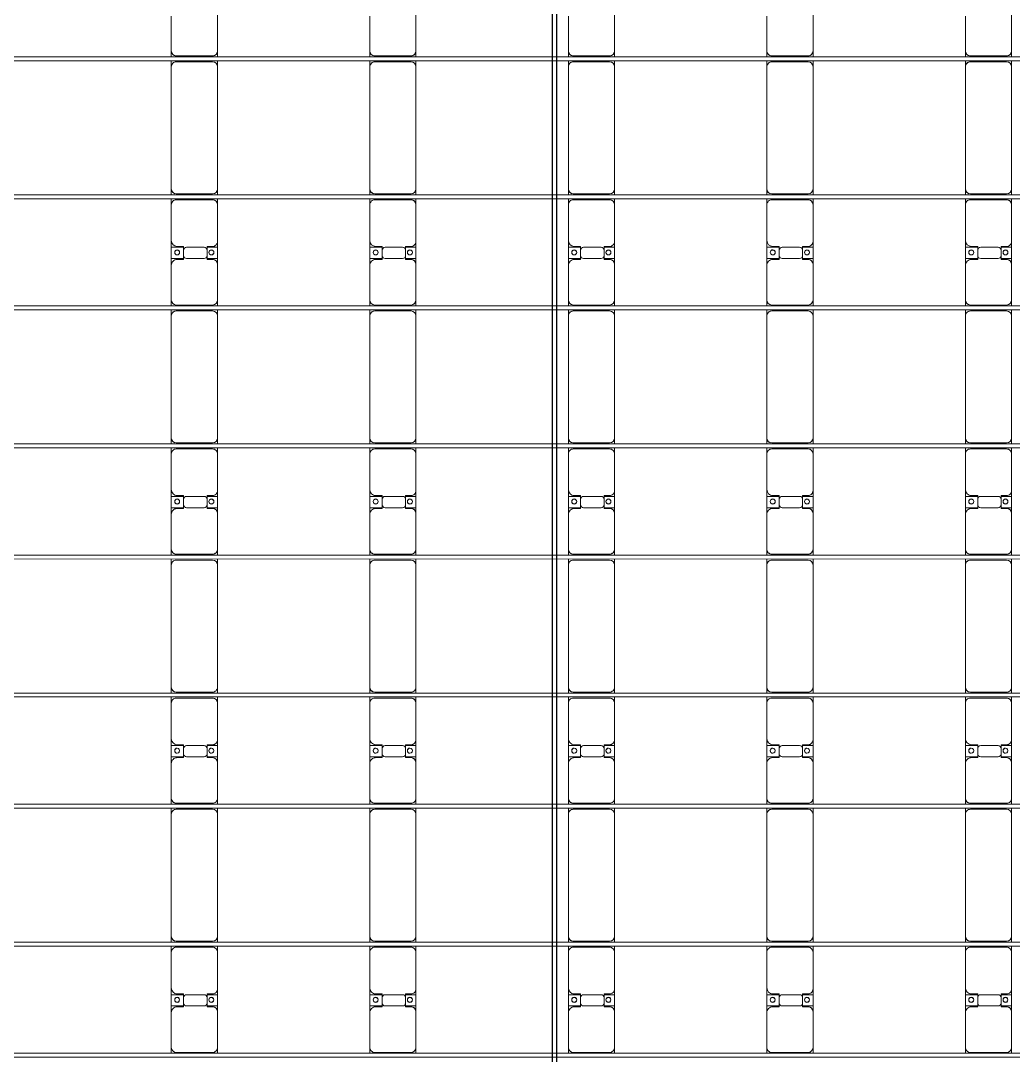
# Model space of a CAD drawing. Header units: millimetres. Extents: x -147246 to 112336, y -213734 to -86506.
# Drawn here: x -115865 to -105864, y -120805 to -110382 of the extents above; entities that cross this region are included whole.
import ezdxf

# ---------------------------------------------------------------- set-up
doc = ezdxf.new("R2010")
doc.units = ezdxf.units.MM
doc.layers.add('A-GENM', color=13, linetype='Continuous', lineweight=9)
doc.layers.add('S-BEAM', color=12, linetype='Continuous', lineweight=9)

# ---------------------------------------------------------------- blocks, each defined once
blk = doc.blocks.new('Dai phao do pin - DẢI PHAO ĐỠ PIN-29827-BỐ TRÍ KHUNG KẾT CẤU BÈ PIN 05')
at = {"layer": 'A-GENM', "color": 7}
for p, q in [((14280, 223), (13920, 223)), ((14280, 223), (14339, 223)), ((14379, 223), (14440, 223)), ((15670, 223), (14440, 223)), ((15670, 223), (15729, 223)), ((15769, 223), (15830, 223)), ((16200, 223), (15830, 223)), ((16200, 223), (16372, 223)), ((16258, 223), (16430, 223)), ((16258, 118), (16258, 223)), ((16372, 223), (16372, 118)), ((16790, 223), (16430, 223)), ((16790, 223), (16849, 223)), ((16889, 223), (16950, 223)), ((18180, 223), (16950, 223)), ((18180, 223), (18239, 223)), ((18279, 223), (18340, 223)), ((18710, 223), (18340, 223)), ((18710, 223), (18882, 223)), ((18768, 223), (18940, 223)), ((18768, 118), (18768, 223)), ((18882, 223), (18882, 118)), ((19300, 223), (18940, 223)), ((19300, 223), (19359, 223)), ((19399, 223), (19460, 223)), ((20690, 223), (19460, 223)), ((20690, 223), (20749, 223)), ((20789, 223), (20850, 223)), ((21220, 223), (20850, 223)), ((21220, 223), (21392, 223)), ((21278, 223), (21450, 223)), ((21278, 118), (21278, 223)), ((21392, 223), (21392, 118)), ((21810, 223), (21450, 223)), ((21810, 223), (21869, 223)), ((21909, 223), (21970, 223)), ((23200, 223), (21970, 223)), ((23200, 223), (23259, 223)), ((23299, 223), (23360, 223)), ((23730, 223), (23360, 223)), ((23730, 223), (23902, 223)), ((23788, 223), (23960, 223)), ((23788, 118), (23788, 223)), ((23902, 223), (23902, 118)), ((24320, 223), (23960, 223)), ((24320, 223), (24379, 223)), ((14330, -192), (14330, 173)), ((14390, 173), (14390, -192)), ((15720, -192), (15720, 173)), ((15780, 173), (15780, -192)), ((16250, 118), (16250, 173)), ((16342, 118), (16250, 118)), ((16380, 118), (16288, 118)), ((16380, 173), (16380, 118)), ((16840, -192), (16840, 173)), ((16900, 173), (16900, -192)), ((18230, -192), (18230, 173)), ((18290, 173), (18290, -192)), ((18760, 118), (18760, 173)), ((18852, 118), (18760, 118)), ((18890, 118), (18798, 118)), ((18890, 173), (18890, 118)), ((19350, -192), (19350, 173)), ((19410, 173), (19410, -192)), ((20740, -192), (20740, 173)), ((20800, 173), (20800, -192)), ((21270, 118), (21270, 173)), ((21362, 118), (21270, 118)), ((21400, 118), (21308, 118)), ((21400, 173), (21400, 118)), ((21860, -192), (21860, 173)), ((21920, 173), (21920, -192)), ((23250, -192), (23250, 173)), ((23310, 173), (23310, -192)), ((23780, 118), (23780, 173)), ((23872, 118), (23780, 118)), ((23910, 118), (23818, 118)), ((23910, 173), (23910, 118)), ((24370, -192), (24370, 173)), ((16258, 88), (16258, -88)), ((16372, -88), (16372, 88)), ((18768, 88), (18768, -88)), ((18882, -88), (18882, 88)), ((21278, 88), (21278, -88)), ((21392, -88), (21392, 88)), ((23788, 88), (23788, -88)), ((23902, -88), (23902, 88)), ((16250, -182), (16250, -118)), ((16250, -118), (16342, -118)), ((16258, -242), (16258, -118)), ((16288, -118), (16380, -118)), ((16372, -118), (16372, -242)), ((16380, -118), (16380, -182)), ((18760, -182), (18760, -118)), ((18760, -118), (18852, -118)), ((18768, -242), (18768, -118)), ((18798, -118), (18890, -118)), ((18882, -118), (18882, -242)), ((18890, -118), (18890, -182)), ((21270, -182), (21270, -118)), ((21270, -118), (21362, -118)), ((21278, -242), (21278, -118)), ((21308, -118), (21400, -118)), ((21392, -118), (21392, -242)), ((21400, -118), (21400, -182)), ((23780, -182), (23780, -118)), ((23780, -118), (23872, -118)), ((23788, -242), (23788, -118)), ((23818, -118), (23910, -118)), ((23902, -118), (23902, -242)), ((23910, -118), (23910, -182)), ((13930, -242), (14280, -242)), ((14339, -242), (14280, -242)), ((14440, -242), (14379, -242)), ((14440, -242), (15670, -242)), ((15729, -242), (15670, -242)), ((15830, -242), (15769, -242)), ((15830, -242), (16190, -242)), ((16372, -242), (16190, -242)), ((16440, -242), (16258, -242)), ((16440, -242), (16790, -242)), ((16849, -242), (16790, -242)), ((16950, -242), (16889, -242)), ((16950, -242), (18180, -242)), ((18239, -242), (18180, -242)), ((18340, -242), (18279, -242)), ((18340, -242), (18700, -242)), ((18882, -242), (18700, -242)), ((18950, -242), (18768, -242)), ((18950, -242), (19300, -242)), ((19359, -242), (19300, -242)), ((19460, -242), (19399, -242)), ((19460, -242), (20690, -242)), ((20749, -242), (20690, -242)), ((20850, -242), (20789, -242)), ((20850, -242), (21210, -242)), ((21392, -242), (21210, -242)), ((21460, -242), (21278, -242)), ((21460, -242), (21810, -242)), ((21869, -242), (21810, -242)), ((21970, -242), (21909, -242)), ((21970, -242), (23200, -242)), ((23259, -242), (23200, -242)), ((23360, -242), (23299, -242)), ((23360, -242), (23720, -242)), ((23902, -242), (23720, -242)), ((23970, -242), (23788, -242)), ((23970, -242), (24320, -242)), ((24379, -242), (24320, -242))]:
    blk.add_line(p, q, dxfattribs=at)
for centre, radius, start, end in [((14280, 173), 50, 0, 90), ((14280, 173), 50, 0, 45), ((14440, 173), 50, 90, 180), ((14440, 173), 50, 90, 180), ((15670, 173), 50, 0, 90), ((15670, 173), 50, 45, 90), ((15830, 173), 50, 90, 180), ((15830, 173), 50, 135, 180), ((16200, 173), 50, 360, 90), ((16200, 173), 50, 360, 45), ((16430, 173), 50, 90, 180), ((16430, 173), 50, 135, 180), ((16790, 173), 50, 0, 90), ((16790, 173), 50, 0, 45), ((16950, 173), 50, 90, 180), ((16950, 173), 50, 90, 180), ((18180, 173), 50, 0, 90), ((18180, 173), 50, 45, 90), ((18340, 173), 50, 90, 180), ((18340, 173), 50, 135, 180), ((18710, 173), 50, 360, 90), ((18710, 173), 50, 360, 45), ((18940, 173), 50, 90, 180), ((18940, 173), 50, 135, 180), ((19300, 173), 50, 0, 90), ((19300, 173), 50, 0, 45), ((19460, 173), 50, 90, 180), ((19460, 173), 50, 90, 180), ((20690, 173), 50, 360, 90), ((20690, 173), 50, 45, 90), ((20850, 173), 50, 90, 180), ((20850, 173), 50, 135, 180), ((21220, 173), 50, 0, 90), ((21220, 173), 50, 0, 45), ((21450, 173), 50, 90, 180), ((21450, 173), 50, 135, 180), ((21810, 173), 50, 360, 90), ((21810, 173), 50, 0, 45), ((21970, 173), 50, 90, 180), ((21970, 173), 50, 90, 180), ((23200, 173), 50, 0, 90), ((23200, 173), 50, 45, 90), ((23360, 173), 50, 90, 180), ((23360, 173), 50, 135, 180), ((23730, 173), 50, 360, 90), ((23730, 173), 50, 360, 45), ((23960, 173), 50, 90, 180), ((23960, 173), 50, 135, 180), ((24320, 173), 50, 0, 90), ((24320, 173), 50, 0, 45), ((16288, 88), 30, 90, 180), ((16309, 162), 25, 360, 180), ((16309, 162), 25, 180, 0), ((16311, 162), 25, 0, 180), ((16311, 162), 25, 180, 0), ((16342, 88), 30, 0, 90), ((18798, 88), 30, 90, 180), ((18819, 162), 25, 0, 180), ((18819, 162), 25, 180, 0), ((18821, 162), 25, 360, 180), ((18821, 162), 25, 180, 0), ((18852, 88), 30, 360, 90), ((21308, 88), 30, 90, 180), ((21329, 162), 25, 360, 180), ((21329, 162), 25, 180, 0), ((21331, 162), 25, 360, 180), ((21331, 162), 25, 180, 360), ((21362, 88), 30, 360, 90), ((23818, 88), 30, 90, 180), ((23839, 162), 25, 360, 180), ((23839, 162), 25, 180, 360), ((23841, 162), 25, 360, 180), ((23841, 162), 25, 180, 0), ((23872, 88), 30, 0, 90), ((16288, -88), 30, 180, 270), ((16342, -88), 30, 270, 360), ((18798, -88), 30, 180, 270), ((18852, -88), 30, 270, 0), ((21308, -88), 30, 180, 270), ((21362, -88), 30, 270, 0), ((23818, -88), 30, 180, 270), ((23872, -88), 30, 270, 0), ((14280, -192), 50, 270, 360), ((14280, -192), 50, 315, 360), ((14440, -192), 50, 180, 270), ((14440, -192), 50, 180, 255), ((15670, -192), 50, 270, 0), ((15670, -192), 50, 270, 345), ((15830, -192), 50, 180, 270), ((15830, -192), 50, 180, 225), ((16190, -182), 60, 270, 0), ((16190, -182), 60, 330, 0), ((16309, -183), 25, 0, 180), ((16309, -183), 25, 180, 0), ((16311, -183), 25, 0, 180), ((16311, -183), 25, 180, 0), ((16440, -182), 60, 180, 270), ((16440, -182), 60, 180, 210), ((16790, -192), 50, 270, 0), ((16790, -192), 50, 315, 0), ((16950, -192), 50, 180, 270), ((16950, -192), 50, 180, 255), ((18180, -192), 50, 270, 0), ((18180, -192), 50, 270, 345), ((18340, -192), 50, 180, 270), ((18340, -192), 50, 180, 225), ((18700, -182), 60, 270, 0), ((18700, -182), 60, 330, 0), ((18819, -183), 25, 0, 180), ((18819, -183), 25, 180, 0), ((18821, -183), 25, 0, 180), ((18821, -183), 25, 180, 360), ((18950, -182), 60, 180, 270), ((18950, -182), 60, 180, 210), ((19300, -192), 50, 270, 0), ((19300, -192), 50, 315, 0), ((19460, -192), 50, 180, 270), ((19460, -192), 50, 180, 255), ((20690, -192), 50, 270, 360), ((20690, -192), 50, 270, 345), ((20850, -192), 50, 180, 270), ((20850, -192), 50, 180, 225), ((21210, -182), 60, 270, 360), ((21210, -182), 60, 330, 360), ((21329, -183), 25, 360, 180), ((21329, -183), 25, 180, 360), ((21331, -183), 25, 360, 180), ((21331, -183), 25, 180, 360), ((21460, -182), 60, 180, 270), ((21460, -182), 60, 180, 210), ((21810, -192), 50, 270, 360), ((21810, -192), 50, 315, 360), ((21970, -192), 50, 180, 270), ((21970, -192), 50, 180, 255), ((23200, -192), 50, 270, 0), ((23200, -192), 50, 270, 345), ((23360, -192), 50, 180, 270), ((23360, -192), 50, 180, 225), ((23720, -182), 60, 270, 0), ((23720, -182), 60, 330, 0), ((23839, -183), 25, 360, 180), ((23839, -183), 25, 180, 360), ((23841, -183), 25, 360, 180), ((23841, -183), 25, 180, 360), ((23970, -182), 60, 180, 270), ((23970, -182), 60, 180, 210), ((24320, -192), 50, 270, 0), ((24320, -192), 50, 315, 0)]:
    blk.add_arc(centre, radius, start, end, dxfattribs=at)
blk = doc.blocks.new('Dai phao do pin - DẢI PHAO ĐỠ PIN-29858-BỐ TRÍ KHUNG KẾT CẤU BÈ PIN 05')
at = {"layer": 'A-GENM', "color": 7}
for p, q in [((14280, 223), (13920, 223)), ((14280, 223), (14339, 223)), ((14379, 223), (14440, 223)), ((15670, 223), (14440, 223)), ((15670, 223), (15729, 223)), ((15769, 223), (15830, 223)), ((16200, 223), (15830, 223)), ((16200, 223), (16372, 223)), ((16258, 223), (16430, 223)), ((16258, 118), (16258, 223)), ((16372, 223), (16372, 118)), ((16790, 223), (16430, 223)), ((16790, 223), (16849, 223)), ((16889, 223), (16950, 223)), ((18180, 223), (16950, 223)), ((18180, 223), (18239, 223)), ((18279, 223), (18340, 223)), ((18710, 223), (18340, 223)), ((18710, 223), (18882, 223)), ((18768, 223), (18940, 223)), ((18768, 118), (18768, 223)), ((18882, 223), (18882, 118)), ((19300, 223), (18940, 223)), ((19300, 223), (19359, 223)), ((19399, 223), (19460, 223)), ((20690, 223), (19460, 223)), ((20690, 223), (20749, 223)), ((20789, 223), (20850, 223)), ((21220, 223), (20850, 223)), ((21220, 223), (21392, 223)), ((21278, 223), (21450, 223)), ((21278, 118), (21278, 223)), ((21392, 223), (21392, 118)), ((21810, 223), (21450, 223)), ((21810, 223), (21869, 223)), ((21909, 223), (21970, 223)), ((23200, 223), (21970, 223)), ((23200, 223), (23259, 223)), ((23299, 223), (23360, 223)), ((23730, 223), (23360, 223)), ((23730, 223), (23902, 223)), ((23788, 223), (23960, 223)), ((23788, 118), (23788, 223)), ((23902, 223), (23902, 118)), ((24320, 223), (23960, 223)), ((24320, 223), (24379, 223)), ((14330, -192), (14330, 173)), ((14390, 173), (14390, -192)), ((15720, -192), (15720, 173)), ((15780, 173), (15780, -192)), ((16250, 118), (16250, 173)), ((16342, 118), (16250, 118)), ((16380, 118), (16288, 118)), ((16380, 173), (16380, 118)), ((16840, -192), (16840, 173)), ((16900, 173), (16900, -192)), ((18230, -192), (18230, 173)), ((18290, 173), (18290, -192)), ((18760, 118), (18760, 173)), ((18852, 118), (18760, 118)), ((18890, 118), (18798, 118)), ((18890, 173), (18890, 118)), ((19350, -192), (19350, 173)), ((19410, 173), (19410, -192)), ((20740, -192), (20740, 173)), ((20800, 173), (20800, -192)), ((21270, 118), (21270, 173)), ((21362, 118), (21270, 118)), ((21400, 118), (21308, 118)), ((21400, 173), (21400, 118)), ((21860, -192), (21860, 173)), ((21920, 173), (21920, -192)), ((23250, -192), (23250, 173)), ((23310, 173), (23310, -192)), ((23780, 118), (23780, 173)), ((23872, 118), (23780, 118)), ((23910, 118), (23818, 118)), ((23910, 173), (23910, 118)), ((24370, -192), (24370, 173)), ((16258, 88), (16258, -88)), ((16372, -88), (16372, 88)), ((18768, 88), (18768, -88)), ((18882, -88), (18882, 88)), ((21278, 88), (21278, -88)), ((21392, -88), (21392, 88)), ((23788, 88), (23788, -88)), ((23902, -88), (23902, 88)), ((16250, -182), (16250, -118)), ((16250, -118), (16342, -118)), ((16258, -242), (16258, -118)), ((16288, -118), (16380, -118)), ((16372, -118), (16372, -242)), ((16380, -118), (16380, -182)), ((18760, -182), (18760, -118)), ((18760, -118), (18852, -118)), ((18768, -242), (18768, -118)), ((18798, -118), (18890, -118)), ((18882, -118), (18882, -242)), ((18890, -118), (18890, -182)), ((21270, -182), (21270, -118)), ((21270, -118), (21362, -118)), ((21278, -242), (21278, -118)), ((21308, -118), (21400, -118)), ((21392, -118), (21392, -242)), ((21400, -118), (21400, -182)), ((23780, -182), (23780, -118)), ((23780, -118), (23872, -118)), ((23788, -242), (23788, -118)), ((23818, -118), (23910, -118)), ((23902, -118), (23902, -242)), ((23910, -118), (23910, -182)), ((13930, -242), (14280, -242)), ((14339, -242), (14280, -242)), ((14440, -242), (14379, -242)), ((14440, -242), (15670, -242)), ((15729, -242), (15670, -242)), ((15830, -242), (15769, -242)), ((15830, -242), (16190, -242)), ((16372, -242), (16190, -242)), ((16440, -242), (16258, -242)), ((16440, -242), (16790, -242)), ((16849, -242), (16790, -242)), ((16950, -242), (16889, -242)), ((16950, -242), (18180, -242)), ((18239, -242), (18180, -242)), ((18340, -242), (18279, -242)), ((18340, -242), (18700, -242)), ((18882, -242), (18700, -242)), ((18950, -242), (18768, -242)), ((18950, -242), (19300, -242)), ((19359, -242), (19300, -242)), ((19460, -242), (19399, -242)), ((19460, -242), (20690, -242)), ((20749, -242), (20690, -242)), ((20850, -242), (20789, -242)), ((20850, -242), (21210, -242)), ((21392, -242), (21210, -242)), ((21460, -242), (21278, -242)), ((21460, -242), (21810, -242)), ((21869, -242), (21810, -242)), ((21970, -242), (21909, -242)), ((21970, -242), (23200, -242)), ((23259, -242), (23200, -242)), ((23360, -242), (23299, -242)), ((23360, -242), (23720, -242)), ((23902, -242), (23720, -242)), ((23970, -242), (23788, -242)), ((23970, -242), (24320, -242)), ((24379, -242), (24320, -242))]:
    blk.add_line(p, q, dxfattribs=at)
for centre, radius, start, end in [((14280, 173), 50, 0, 90), ((14280, 173), 50, 0, 45), ((14440, 173), 50, 90, 180), ((14440, 173), 50, 90, 180), ((15670, 173), 50, 0, 90), ((15670, 173), 50, 45, 90), ((15830, 173), 50, 90, 180), ((15830, 173), 50, 135, 180), ((16200, 173), 50, 360, 90), ((16200, 173), 50, 360, 45), ((16430, 173), 50, 90, 180), ((16430, 173), 50, 135, 180), ((16790, 173), 50, 0, 90), ((16790, 173), 50, 0, 45), ((16950, 173), 50, 90, 180), ((16950, 173), 50, 90, 180), ((18180, 173), 50, 0, 90), ((18180, 173), 50, 45, 90), ((18340, 173), 50, 90, 180), ((18340, 173), 50, 135, 180), ((18710, 173), 50, 360, 90), ((18710, 173), 50, 360, 45), ((18940, 173), 50, 90, 180), ((18940, 173), 50, 135, 180), ((19300, 173), 50, 0, 90), ((19300, 173), 50, 0, 45), ((19460, 173), 50, 90, 180), ((19460, 173), 50, 90, 180), ((20690, 173), 50, 360, 90), ((20690, 173), 50, 45, 90), ((20850, 173), 50, 90, 180), ((20850, 173), 50, 135, 180), ((21220, 173), 50, 0, 90), ((21220, 173), 50, 0, 45), ((21450, 173), 50, 90, 180), ((21450, 173), 50, 135, 180), ((21810, 173), 50, 360, 90), ((21810, 173), 50, 0, 45), ((21970, 173), 50, 90, 180), ((21970, 173), 50, 90, 180), ((23200, 173), 50, 0, 90), ((23200, 173), 50, 45, 90), ((23360, 173), 50, 90, 180), ((23360, 173), 50, 135, 180), ((23730, 173), 50, 360, 90), ((23730, 173), 50, 360, 45), ((23960, 173), 50, 90, 180), ((23960, 173), 50, 135, 180), ((24320, 173), 50, 0, 90), ((24320, 173), 50, 0, 45), ((16288, 88), 30, 90, 180), ((16309, 162), 25, 360, 180), ((16309, 162), 25, 180, 0), ((16311, 162), 25, 0, 180), ((16311, 162), 25, 180, 0), ((16342, 88), 30, 0, 90), ((18798, 88), 30, 90, 180), ((18819, 162), 25, 0, 180), ((18819, 162), 25, 180, 0), ((18821, 162), 25, 360, 180), ((18821, 162), 25, 180, 0), ((18852, 88), 30, 360, 90), ((21308, 88), 30, 90, 180), ((21329, 162), 25, 360, 180), ((21329, 162), 25, 180, 0), ((21331, 162), 25, 360, 180), ((21331, 162), 25, 180, 360), ((21362, 88), 30, 360, 90), ((23818, 88), 30, 90, 180), ((23839, 162), 25, 360, 180), ((23839, 162), 25, 180, 360), ((23841, 162), 25, 360, 180), ((23841, 162), 25, 180, 0), ((23872, 88), 30, 0, 90), ((16288, -88), 30, 180, 270), ((16342, -88), 30, 270, 360), ((18798, -88), 30, 180, 270), ((18852, -88), 30, 270, 0), ((21308, -88), 30, 180, 270), ((21362, -88), 30, 270, 0), ((23818, -88), 30, 180, 270), ((23872, -88), 30, 270, 0), ((14280, -192), 50, 270, 360), ((14280, -192), 50, 315, 360), ((14440, -192), 50, 180, 270), ((14440, -192), 50, 180, 255), ((15670, -192), 50, 270, 0), ((15670, -192), 50, 270, 345), ((15830, -192), 50, 180, 270), ((15830, -192), 50, 180, 225), ((16190, -182), 60, 270, 0), ((16190, -182), 60, 330, 0), ((16309, -183), 25, 0, 180), ((16309, -183), 25, 180, 0), ((16311, -183), 25, 0, 180), ((16311, -183), 25, 180, 0), ((16440, -182), 60, 180, 270), ((16440, -182), 60, 180, 210), ((16790, -192), 50, 270, 0), ((16790, -192), 50, 315, 0), ((16950, -192), 50, 180, 270), ((16950, -192), 50, 180, 255), ((18180, -192), 50, 270, 0), ((18180, -192), 50, 270, 345), ((18340, -192), 50, 180, 270), ((18340, -192), 50, 180, 225), ((18700, -182), 60, 270, 0), ((18700, -182), 60, 330, 0), ((18819, -183), 25, 0, 180), ((18819, -183), 25, 180, 0), ((18821, -183), 25, 0, 180), ((18821, -183), 25, 180, 360), ((18950, -182), 60, 180, 270), ((18950, -182), 60, 180, 210), ((19300, -192), 50, 270, 0), ((19300, -192), 50, 315, 0), ((19460, -192), 50, 180, 270), ((19460, -192), 50, 180, 255), ((20690, -192), 50, 270, 360), ((20690, -192), 50, 270, 345), ((20850, -192), 50, 180, 270), ((20850, -192), 50, 180, 225), ((21210, -182), 60, 270, 360), ((21210, -182), 60, 330, 360), ((21329, -183), 25, 360, 180), ((21329, -183), 25, 180, 360), ((21331, -183), 25, 360, 180), ((21331, -183), 25, 180, 360), ((21460, -182), 60, 180, 270), ((21460, -182), 60, 180, 210), ((21810, -192), 50, 270, 360), ((21810, -192), 50, 315, 360), ((21970, -192), 50, 180, 270), ((21970, -192), 50, 180, 255), ((23200, -192), 50, 270, 0), ((23200, -192), 50, 270, 345), ((23360, -192), 50, 180, 270), ((23360, -192), 50, 180, 225), ((23720, -182), 60, 270, 0), ((23720, -182), 60, 330, 0), ((23839, -183), 25, 360, 180), ((23839, -183), 25, 180, 360), ((23841, -183), 25, 360, 180), ((23841, -183), 25, 180, 360), ((23970, -182), 60, 180, 270), ((23970, -182), 60, 180, 210), ((24320, -192), 50, 270, 0), ((24320, -192), 50, 315, 0)]:
    blk.add_arc(centre, radius, start, end, dxfattribs=at)
blk = doc.blocks.new('Dai phao do pin - DẢI PHAO ĐỠ PIN-29889-BỐ TRÍ KHUNG KẾT CẤU BÈ PIN 05')
at = {"layer": 'A-GENM', "color": 7}
for p, q in [((14280, 223), (13920, 223)), ((14280, 223), (14339, 223)), ((14379, 223), (14440, 223)), ((15670, 223), (14440, 223)), ((15670, 223), (15729, 223)), ((15769, 223), (15830, 223)), ((16200, 223), (15830, 223)), ((16200, 223), (16372, 223)), ((16258, 223), (16430, 223)), ((16258, 118), (16258, 223)), ((16372, 223), (16372, 118)), ((16790, 223), (16430, 223)), ((16790, 223), (16849, 223)), ((16889, 223), (16950, 223)), ((18180, 223), (16950, 223)), ((18180, 223), (18239, 223)), ((18279, 223), (18340, 223)), ((18710, 223), (18340, 223)), ((18710, 223), (18882, 223)), ((18768, 223), (18940, 223)), ((18768, 118), (18768, 223)), ((18882, 223), (18882, 118)), ((19300, 223), (18940, 223)), ((19300, 223), (19359, 223)), ((19399, 223), (19460, 223)), ((20690, 223), (19460, 223)), ((20690, 223), (20749, 223)), ((20789, 223), (20850, 223)), ((21220, 223), (20850, 223)), ((21220, 223), (21392, 223)), ((21278, 223), (21450, 223)), ((21278, 118), (21278, 223)), ((21392, 223), (21392, 118)), ((21810, 223), (21450, 223)), ((21810, 223), (21869, 223)), ((21909, 223), (21970, 223)), ((23200, 223), (21970, 223)), ((23200, 223), (23259, 223)), ((23299, 223), (23360, 223)), ((23730, 223), (23360, 223)), ((23730, 223), (23902, 223)), ((23788, 223), (23960, 223)), ((23788, 118), (23788, 223)), ((23902, 223), (23902, 118)), ((24320, 223), (23960, 223)), ((24320, 223), (24379, 223)), ((14330, -192), (14330, 173)), ((14390, 173), (14390, -192)), ((15720, -192), (15720, 173)), ((15780, 173), (15780, -192)), ((16250, 118), (16250, 173)), ((16342, 118), (16250, 118)), ((16380, 118), (16288, 118)), ((16380, 173), (16380, 118)), ((16840, -192), (16840, 173)), ((16900, 173), (16900, -192)), ((18230, -192), (18230, 173)), ((18290, 173), (18290, -192)), ((18760, 118), (18760, 173)), ((18852, 118), (18760, 118)), ((18890, 118), (18798, 118)), ((18890, 173), (18890, 118)), ((19350, -192), (19350, 173)), ((19410, 173), (19410, -192)), ((20740, -192), (20740, 173)), ((20800, 173), (20800, -192)), ((21270, 118), (21270, 173)), ((21362, 118), (21270, 118)), ((21400, 118), (21308, 118)), ((21400, 173), (21400, 118)), ((21860, -192), (21860, 173)), ((21920, 173), (21920, -192)), ((23250, -192), (23250, 173)), ((23310, 173), (23310, -192)), ((23780, 118), (23780, 173)), ((23872, 118), (23780, 118)), ((23910, 118), (23818, 118)), ((23910, 173), (23910, 118)), ((24370, -192), (24370, 173)), ((16258, 88), (16258, -88)), ((16372, -88), (16372, 88)), ((18768, 88), (18768, -88)), ((18882, -88), (18882, 88)), ((21278, 88), (21278, -88)), ((21392, -88), (21392, 88)), ((23788, 88), (23788, -88)), ((23902, -88), (23902, 88)), ((16250, -182), (16250, -118)), ((16250, -118), (16342, -118)), ((16258, -242), (16258, -118)), ((16288, -118), (16380, -118)), ((16372, -118), (16372, -242)), ((16380, -118), (16380, -182)), ((18760, -182), (18760, -118)), ((18760, -118), (18852, -118)), ((18768, -242), (18768, -118)), ((18798, -118), (18890, -118)), ((18882, -118), (18882, -242)), ((18890, -118), (18890, -182)), ((21270, -182), (21270, -118)), ((21270, -118), (21362, -118)), ((21278, -242), (21278, -118)), ((21308, -118), (21400, -118)), ((21392, -118), (21392, -242)), ((21400, -118), (21400, -182)), ((23780, -182), (23780, -118)), ((23780, -118), (23872, -118)), ((23788, -242), (23788, -118)), ((23818, -118), (23910, -118)), ((23902, -118), (23902, -242)), ((23910, -118), (23910, -182)), ((13930, -242), (14280, -242)), ((14339, -242), (14280, -242)), ((14440, -242), (14379, -242)), ((14440, -242), (15670, -242)), ((15729, -242), (15670, -242)), ((15830, -242), (15769, -242)), ((15830, -242), (16190, -242)), ((16372, -242), (16190, -242)), ((16440, -242), (16258, -242)), ((16440, -242), (16790, -242)), ((16849, -242), (16790, -242)), ((16950, -242), (16889, -242)), ((16950, -242), (18180, -242)), ((18239, -242), (18180, -242)), ((18340, -242), (18279, -242)), ((18340, -242), (18700, -242)), ((18882, -242), (18700, -242)), ((18950, -242), (18768, -242)), ((18950, -242), (19300, -242)), ((19359, -242), (19300, -242)), ((19460, -242), (19399, -242)), ((19460, -242), (20690, -242)), ((20749, -242), (20690, -242)), ((20850, -242), (20789, -242)), ((20850, -242), (21210, -242)), ((21392, -242), (21210, -242)), ((21460, -242), (21278, -242)), ((21460, -242), (21810, -242)), ((21869, -242), (21810, -242)), ((21970, -242), (21909, -242)), ((21970, -242), (23200, -242)), ((23259, -242), (23200, -242)), ((23360, -242), (23299, -242)), ((23360, -242), (23720, -242)), ((23902, -242), (23720, -242)), ((23970, -242), (23788, -242)), ((23970, -242), (24320, -242)), ((24379, -242), (24320, -242))]:
    blk.add_line(p, q, dxfattribs=at)
for centre, radius, start, end in [((14280, 173), 50, 0, 90), ((14280, 173), 50, 0, 45), ((14440, 173), 50, 90, 180), ((14440, 173), 50, 90, 180), ((15670, 173), 50, 0, 90), ((15670, 173), 50, 45, 90), ((15830, 173), 50, 90, 180), ((15830, 173), 50, 135, 180), ((16200, 173), 50, 360, 90), ((16200, 173), 50, 360, 45), ((16430, 173), 50, 90, 180), ((16430, 173), 50, 135, 180), ((16790, 173), 50, 0, 90), ((16790, 173), 50, 0, 45), ((16950, 173), 50, 90, 180), ((16950, 173), 50, 90, 180), ((18180, 173), 50, 0, 90), ((18180, 173), 50, 45, 90), ((18340, 173), 50, 90, 180), ((18340, 173), 50, 135, 180), ((18710, 173), 50, 360, 90), ((18710, 173), 50, 360, 45), ((18940, 173), 50, 90, 180), ((18940, 173), 50, 135, 180), ((19300, 173), 50, 0, 90), ((19300, 173), 50, 0, 45), ((19460, 173), 50, 90, 180), ((19460, 173), 50, 90, 180), ((20690, 173), 50, 360, 90), ((20690, 173), 50, 45, 90), ((20850, 173), 50, 90, 180), ((20850, 173), 50, 135, 180), ((21220, 173), 50, 0, 90), ((21220, 173), 50, 0, 45), ((21450, 173), 50, 90, 180), ((21450, 173), 50, 135, 180), ((21810, 173), 50, 360, 90), ((21810, 173), 50, 0, 45), ((21970, 173), 50, 90, 180), ((21970, 173), 50, 90, 180), ((23200, 173), 50, 0, 90), ((23200, 173), 50, 45, 90), ((23360, 173), 50, 90, 180), ((23360, 173), 50, 135, 180), ((23730, 173), 50, 360, 90), ((23730, 173), 50, 360, 45), ((23960, 173), 50, 90, 180), ((23960, 173), 50, 135, 180), ((24320, 173), 50, 0, 90), ((24320, 173), 50, 0, 45), ((16288, 88), 30, 90, 180), ((16309, 162), 25, 360, 180), ((16309, 162), 25, 180, 0), ((16311, 162), 25, 0, 180), ((16311, 162), 25, 180, 0), ((16342, 88), 30, 0, 90), ((18798, 88), 30, 90, 180), ((18819, 162), 25, 0, 180), ((18819, 162), 25, 180, 0), ((18821, 162), 25, 360, 180), ((18821, 162), 25, 180, 0), ((18852, 88), 30, 360, 90), ((21308, 88), 30, 90, 180), ((21329, 162), 25, 360, 180), ((21329, 162), 25, 180, 0), ((21331, 162), 25, 360, 180), ((21331, 162), 25, 180, 360), ((21362, 88), 30, 360, 90), ((23818, 88), 30, 90, 180), ((23839, 162), 25, 360, 180), ((23839, 162), 25, 180, 360), ((23841, 162), 25, 360, 180), ((23841, 162), 25, 180, 0), ((23872, 88), 30, 0, 90), ((16288, -88), 30, 180, 270), ((16342, -88), 30, 270, 360), ((18798, -88), 30, 180, 270), ((18852, -88), 30, 270, 0), ((21308, -88), 30, 180, 270), ((21362, -88), 30, 270, 0), ((23818, -88), 30, 180, 270), ((23872, -88), 30, 270, 0), ((14280, -192), 50, 270, 360), ((14280, -192), 50, 315, 360), ((14440, -192), 50, 180, 270), ((14440, -192), 50, 180, 255), ((15670, -192), 50, 270, 0), ((15670, -192), 50, 270, 345), ((15830, -192), 50, 180, 270), ((15830, -192), 50, 180, 225), ((16190, -182), 60, 270, 0), ((16190, -182), 60, 330, 0), ((16309, -183), 25, 0, 180), ((16309, -183), 25, 180, 0), ((16311, -183), 25, 0, 180), ((16311, -183), 25, 180, 0), ((16440, -182), 60, 180, 270), ((16440, -182), 60, 180, 210), ((16790, -192), 50, 270, 0), ((16790, -192), 50, 315, 0), ((16950, -192), 50, 180, 270), ((16950, -192), 50, 180, 255), ((18180, -192), 50, 270, 0), ((18180, -192), 50, 270, 345), ((18340, -192), 50, 180, 270), ((18340, -192), 50, 180, 225), ((18700, -182), 60, 270, 0), ((18700, -182), 60, 330, 0), ((18819, -183), 25, 0, 180), ((18819, -183), 25, 180, 0), ((18821, -183), 25, 0, 180), ((18821, -183), 25, 180, 360), ((18950, -182), 60, 180, 270), ((18950, -182), 60, 180, 210), ((19300, -192), 50, 270, 0), ((19300, -192), 50, 315, 0), ((19460, -192), 50, 180, 270), ((19460, -192), 50, 180, 255), ((20690, -192), 50, 270, 360), ((20690, -192), 50, 270, 345), ((20850, -192), 50, 180, 270), ((20850, -192), 50, 180, 225), ((21210, -182), 60, 270, 360), ((21210, -182), 60, 330, 360), ((21329, -183), 25, 360, 180), ((21329, -183), 25, 180, 360), ((21331, -183), 25, 360, 180), ((21331, -183), 25, 180, 360), ((21460, -182), 60, 180, 270), ((21460, -182), 60, 180, 210), ((21810, -192), 50, 270, 360), ((21810, -192), 50, 315, 360), ((21970, -192), 50, 180, 270), ((21970, -192), 50, 180, 255), ((23200, -192), 50, 270, 0), ((23200, -192), 50, 270, 345), ((23360, -192), 50, 180, 270), ((23360, -192), 50, 180, 225), ((23720, -182), 60, 270, 0), ((23720, -182), 60, 330, 0), ((23839, -183), 25, 360, 180), ((23839, -183), 25, 180, 360), ((23841, -183), 25, 360, 180), ((23841, -183), 25, 180, 360), ((23970, -182), 60, 180, 270), ((23970, -182), 60, 180, 210), ((24320, -192), 50, 270, 0), ((24320, -192), 50, 315, 0)]:
    blk.add_arc(centre, radius, start, end, dxfattribs=at)
blk = doc.blocks.new('Dai phao do pin - DẢI PHAO ĐỠ PIN-29920-BỐ TRÍ KHUNG KẾT CẤU BÈ PIN 05')
at = {"layer": 'A-GENM', "color": 7}
for p, q in [((14280, 223), (13920, 223)), ((14280, 223), (14339, 223)), ((14379, 223), (14440, 223)), ((15670, 223), (14440, 223)), ((15670, 223), (15729, 223)), ((15769, 223), (15830, 223)), ((16200, 223), (15830, 223)), ((16200, 223), (16372, 223)), ((16258, 223), (16430, 223)), ((16258, 118), (16258, 223)), ((16372, 223), (16372, 118)), ((16790, 223), (16430, 223)), ((16790, 223), (16849, 223)), ((16889, 223), (16950, 223)), ((18180, 223), (16950, 223)), ((18180, 223), (18239, 223)), ((18279, 223), (18340, 223)), ((18710, 223), (18340, 223)), ((18710, 223), (18882, 223)), ((18768, 223), (18940, 223)), ((18768, 118), (18768, 223)), ((18882, 223), (18882, 118)), ((19300, 223), (18940, 223)), ((19300, 223), (19359, 223)), ((19399, 223), (19460, 223)), ((20690, 223), (19460, 223)), ((20690, 223), (20749, 223)), ((20789, 223), (20850, 223)), ((21220, 223), (20850, 223)), ((21220, 223), (21392, 223)), ((21278, 223), (21450, 223)), ((21278, 118), (21278, 223)), ((21392, 223), (21392, 118)), ((21810, 223), (21450, 223)), ((21810, 223), (21869, 223)), ((21909, 223), (21970, 223)), ((23200, 223), (21970, 223)), ((23200, 223), (23259, 223)), ((23299, 223), (23360, 223)), ((23730, 223), (23360, 223)), ((23730, 223), (23902, 223)), ((23788, 223), (23960, 223)), ((23788, 118), (23788, 223)), ((23902, 223), (23902, 118)), ((24320, 223), (23960, 223)), ((24320, 223), (24379, 223)), ((14330, -192), (14330, 173)), ((14390, 173), (14390, -192)), ((15720, -192), (15720, 173)), ((15780, 173), (15780, -192)), ((16250, 118), (16250, 173)), ((16342, 118), (16250, 118)), ((16380, 118), (16288, 118)), ((16380, 173), (16380, 118)), ((16840, -192), (16840, 173)), ((16900, 173), (16900, -192)), ((18230, -192), (18230, 173)), ((18290, 173), (18290, -192)), ((18760, 118), (18760, 173)), ((18852, 118), (18760, 118)), ((18890, 118), (18798, 118)), ((18890, 173), (18890, 118)), ((19350, -192), (19350, 173)), ((19410, 173), (19410, -192)), ((20740, -192), (20740, 173)), ((20800, 173), (20800, -192)), ((21270, 118), (21270, 173)), ((21362, 118), (21270, 118)), ((21400, 118), (21308, 118)), ((21400, 173), (21400, 118)), ((21860, -192), (21860, 173)), ((21920, 173), (21920, -192)), ((23250, -192), (23250, 173)), ((23310, 173), (23310, -192)), ((23780, 118), (23780, 173)), ((23872, 118), (23780, 118)), ((23910, 118), (23818, 118)), ((23910, 173), (23910, 118)), ((24370, -192), (24370, 173)), ((16258, 88), (16258, -88)), ((16372, -88), (16372, 88)), ((18768, 88), (18768, -88)), ((18882, -88), (18882, 88)), ((21278, 88), (21278, -88)), ((21392, -88), (21392, 88)), ((23788, 88), (23788, -88)), ((23902, -88), (23902, 88)), ((16250, -182), (16250, -118)), ((16250, -118), (16342, -118)), ((16258, -242), (16258, -118)), ((16288, -118), (16380, -118)), ((16372, -118), (16372, -242)), ((16380, -118), (16380, -182)), ((18760, -182), (18760, -118)), ((18760, -118), (18852, -118)), ((18768, -242), (18768, -118)), ((18798, -118), (18890, -118)), ((18882, -118), (18882, -242)), ((18890, -118), (18890, -182)), ((21270, -182), (21270, -118)), ((21270, -118), (21362, -118)), ((21278, -242), (21278, -118)), ((21308, -118), (21400, -118)), ((21392, -118), (21392, -242)), ((21400, -118), (21400, -182)), ((23780, -182), (23780, -118)), ((23780, -118), (23872, -118)), ((23788, -242), (23788, -118)), ((23818, -118), (23910, -118)), ((23902, -118), (23902, -242)), ((23910, -118), (23910, -182)), ((13930, -242), (14280, -242)), ((14339, -242), (14280, -242)), ((14440, -242), (14379, -242)), ((14440, -242), (15670, -242)), ((15729, -242), (15670, -242)), ((15830, -242), (15769, -242)), ((15830, -242), (16190, -242)), ((16372, -242), (16190, -242)), ((16440, -242), (16258, -242)), ((16440, -242), (16790, -242)), ((16849, -242), (16790, -242)), ((16950, -242), (16889, -242)), ((16950, -242), (18180, -242)), ((18239, -242), (18180, -242)), ((18340, -242), (18279, -242)), ((18340, -242), (18700, -242)), ((18882, -242), (18700, -242)), ((18950, -242), (18768, -242)), ((18950, -242), (19300, -242)), ((19359, -242), (19300, -242)), ((19460, -242), (19399, -242)), ((19460, -242), (20690, -242)), ((20749, -242), (20690, -242)), ((20850, -242), (20789, -242)), ((20850, -242), (21210, -242)), ((21392, -242), (21210, -242)), ((21460, -242), (21278, -242)), ((21460, -242), (21810, -242)), ((21869, -242), (21810, -242)), ((21970, -242), (21909, -242)), ((21970, -242), (23200, -242)), ((23259, -242), (23200, -242)), ((23360, -242), (23299, -242)), ((23360, -242), (23720, -242)), ((23902, -242), (23720, -242)), ((23970, -242), (23788, -242)), ((23970, -242), (24320, -242)), ((24379, -242), (24320, -242))]:
    blk.add_line(p, q, dxfattribs=at)
for centre, radius, start, end in [((14280, 173), 50, 0, 90), ((14280, 173), 50, 0, 45), ((14440, 173), 50, 90, 180), ((14440, 173), 50, 90, 180), ((15670, 173), 50, 0, 90), ((15670, 173), 50, 45, 90), ((15830, 173), 50, 90, 180), ((15830, 173), 50, 135, 180), ((16200, 173), 50, 360, 90), ((16200, 173), 50, 360, 45), ((16430, 173), 50, 90, 180), ((16430, 173), 50, 135, 180), ((16790, 173), 50, 0, 90), ((16790, 173), 50, 0, 45), ((16950, 173), 50, 90, 180), ((16950, 173), 50, 90, 180), ((18180, 173), 50, 0, 90), ((18180, 173), 50, 45, 90), ((18340, 173), 50, 90, 180), ((18340, 173), 50, 135, 180), ((18710, 173), 50, 360, 90), ((18710, 173), 50, 360, 45), ((18940, 173), 50, 90, 180), ((18940, 173), 50, 135, 180), ((19300, 173), 50, 0, 90), ((19300, 173), 50, 0, 45), ((19460, 173), 50, 90, 180), ((19460, 173), 50, 90, 180), ((20690, 173), 50, 360, 90), ((20690, 173), 50, 45, 90), ((20850, 173), 50, 90, 180), ((20850, 173), 50, 135, 180), ((21220, 173), 50, 0, 90), ((21220, 173), 50, 0, 45), ((21450, 173), 50, 90, 180), ((21450, 173), 50, 135, 180), ((21810, 173), 50, 360, 90), ((21810, 173), 50, 0, 45), ((21970, 173), 50, 90, 180), ((21970, 173), 50, 90, 180), ((23200, 173), 50, 0, 90), ((23200, 173), 50, 45, 90), ((23360, 173), 50, 90, 180), ((23360, 173), 50, 135, 180), ((23730, 173), 50, 360, 90), ((23730, 173), 50, 360, 45), ((23960, 173), 50, 90, 180), ((23960, 173), 50, 135, 180), ((24320, 173), 50, 0, 90), ((24320, 173), 50, 0, 45), ((16288, 88), 30, 90, 180), ((16309, 162), 25, 360, 180), ((16309, 162), 25, 180, 0), ((16311, 162), 25, 0, 180), ((16311, 162), 25, 180, 0), ((16342, 88), 30, 0, 90), ((18798, 88), 30, 90, 180), ((18819, 162), 25, 0, 180), ((18819, 162), 25, 180, 0), ((18821, 162), 25, 360, 180), ((18821, 162), 25, 180, 0), ((18852, 88), 30, 360, 90), ((21308, 88), 30, 90, 180), ((21329, 162), 25, 360, 180), ((21329, 162), 25, 180, 0), ((21331, 162), 25, 360, 180), ((21331, 162), 25, 180, 360), ((21362, 88), 30, 360, 90), ((23818, 88), 30, 90, 180), ((23839, 162), 25, 360, 180), ((23839, 162), 25, 180, 360), ((23841, 162), 25, 360, 180), ((23841, 162), 25, 180, 0), ((23872, 88), 30, 0, 90), ((16288, -88), 30, 180, 270), ((16342, -88), 30, 270, 360), ((18798, -88), 30, 180, 270), ((18852, -88), 30, 270, 0), ((21308, -88), 30, 180, 270), ((21362, -88), 30, 270, 0), ((23818, -88), 30, 180, 270), ((23872, -88), 30, 270, 0), ((14280, -192), 50, 270, 360), ((14280, -192), 50, 315, 360), ((14440, -192), 50, 180, 270), ((14440, -192), 50, 180, 255), ((15670, -192), 50, 270, 0), ((15670, -192), 50, 270, 341.51), ((15830, -192), 50, 180, 270), ((15830, -192), 50, 180, 225), ((16190, -182), 60, 270, 0), ((16190, -182), 60, 334.411, 0), ((16309, -183), 25, 0, 180), ((16309, -183), 25, 180, 254.9922), ((16311, -183), 25, 0, 180), ((16311, -183), 25, 180, 254.9921), ((16309, -183), 25, 255, 285), ((16311, -183), 25, 255, 285), ((16309, -183), 25, 285.0081, 0), ((16311, -183), 25, 285.0082, 0), ((16440, -182), 60, 180, 270), ((16440, -182), 60, 180, 205.5884), ((16790, -192), 50, 270, 0), ((16790, -192), 50, 315, 0), ((16950, -192), 50, 180, 270), ((16950, -192), 50, 180, 255), ((18180, -192), 50, 270, 0), ((18180, -192), 50, 270, 341.5224), ((18340, -192), 50, 180, 270), ((18340, -192), 50, 180, 225), ((18700, -182), 60, 270, 0), ((18700, -182), 60, 334.4214, 0), ((18819, -183), 25, 0, 180), ((18819, -183), 25, 180, 0), ((18821, -183), 25, 0, 180), ((18821, -183), 25, 180, 360), ((18950, -182), 60, 180, 270), ((18950, -182), 60, 180, 205.578), ((19300, -192), 50, 270, 0), ((19300, -192), 50, 315, 0), ((19460, -192), 50, 180, 270), ((19460, -192), 50, 180, 255), ((20690, -192), 50, 270, 360), ((20690, -192), 50, 270, 341.5349), ((20850, -192), 50, 180, 270), ((20850, -192), 50, 180, 225), ((21210, -182), 60, 270, 360), ((21210, -182), 60, 334.4318, 360), ((21329, -183), 25, 360, 180), ((21329, -183), 25, 180, 360), ((21331, -183), 25, 360, 180), ((21331, -183), 25, 180, 360), ((21460, -182), 60, 180, 270), ((21460, -182), 60, 180, 205.5676), ((21810, -192), 50, 270, 360), ((21810, -192), 50, 315, 360), ((21970, -192), 50, 180, 270), ((21970, -192), 50, 180, 255), ((23200, -192), 50, 270, 0), ((23200, -192), 50, 270, 341.5474), ((23360, -192), 50, 180, 270), ((23360, -192), 50, 180, 225), ((23720, -182), 60, 270, 0), ((23720, -182), 60, 334.4422, 0), ((23839, -183), 25, 360, 180), ((23839, -183), 25, 180, 360), ((23841, -183), 25, 360, 180), ((23841, -183), 25, 180, 360), ((23970, -182), 60, 180, 270), ((23970, -182), 60, 180, 205.5572), ((24320, -192), 50, 270, 0), ((24320, -192), 50, 315, 0)]:
    blk.add_arc(centre, radius, start, end, dxfattribs=at)
blk = doc.blocks.new('Dai phao do pin - DẢI PHAO ĐỠ PIN-29951-BỐ TRÍ KHUNG KẾT CẤU BÈ PIN 05')
at = {"layer": 'A-GENM', "color": 7}
for p, q in [((14280, 223), (13920, 223)), ((14280, 223), (14339, 223)), ((14379, 223), (14440, 223)), ((15670, 223), (14440, 223)), ((15670, 223), (15729, 223)), ((15769, 223), (15830, 223)), ((16200, 223), (15830, 223)), ((16200, 223), (16372, 223)), ((16258, 223), (16430, 223)), ((16258, 118), (16258, 223)), ((16372, 223), (16372, 118)), ((16790, 223), (16430, 223)), ((16790, 223), (16849, 223)), ((16889, 223), (16950, 223)), ((18180, 223), (16950, 223)), ((18180, 223), (18239, 223)), ((18279, 223), (18340, 223)), ((18710, 223), (18340, 223)), ((18710, 223), (18882, 223)), ((18768, 223), (18940, 223)), ((18768, 118), (18768, 223)), ((18882, 223), (18882, 118)), ((19300, 223), (18940, 223)), ((19300, 223), (19359, 223)), ((19399, 223), (19460, 223)), ((20690, 223), (19460, 223)), ((20690, 223), (20749, 223)), ((20789, 223), (20850, 223)), ((21220, 223), (20850, 223)), ((21220, 223), (21392, 223)), ((21278, 223), (21450, 223)), ((21278, 118), (21278, 223)), ((21392, 223), (21392, 118)), ((21810, 223), (21450, 223)), ((21810, 223), (21869, 223)), ((21909, 223), (21970, 223)), ((23200, 223), (21970, 223)), ((23200, 223), (23259, 223)), ((23299, 223), (23360, 223)), ((23730, 223), (23360, 223)), ((23730, 223), (23902, 223)), ((23788, 223), (23960, 223)), ((23788, 118), (23788, 223)), ((23902, 223), (23902, 118)), ((24320, 223), (23960, 223)), ((24320, 223), (24379, 223)), ((14330, -192), (14330, 173)), ((14390, 173), (14390, -192)), ((15720, -192), (15720, 173)), ((15780, 173), (15780, -192)), ((16250, 118), (16250, 173)), ((16342, 118), (16250, 118)), ((16380, 118), (16288, 118)), ((16380, 173), (16380, 118)), ((16840, -192), (16840, 173)), ((16900, 173), (16900, -192)), ((18230, -192), (18230, 173)), ((18290, 173), (18290, -192)), ((18760, 118), (18760, 173)), ((18852, 118), (18760, 118)), ((18890, 118), (18798, 118)), ((18890, 173), (18890, 118)), ((19350, -192), (19350, 173)), ((19410, 173), (19410, -192)), ((20740, -192), (20740, 173)), ((20800, 173), (20800, -192)), ((21270, 118), (21270, 173)), ((21362, 118), (21270, 118)), ((21400, 118), (21308, 118)), ((21400, 173), (21400, 118)), ((21860, -192), (21860, 173)), ((21920, 173), (21920, -192)), ((23250, -192), (23250, 173)), ((23310, 173), (23310, -192)), ((23780, 118), (23780, 173)), ((23872, 118), (23780, 118)), ((23910, 118), (23818, 118)), ((23910, 173), (23910, 118)), ((24370, -192), (24370, 173)), ((16258, 88), (16258, -88)), ((16372, -88), (16372, 88)), ((18768, 88), (18768, -88)), ((18882, -88), (18882, 88)), ((21278, 88), (21278, -88)), ((21392, -88), (21392, 88)), ((23788, 88), (23788, -88)), ((23902, -88), (23902, 88)), ((16250, -182), (16250, -118)), ((16250, -118), (16342, -118)), ((16258, -242), (16258, -118)), ((16288, -118), (16380, -118)), ((16372, -118), (16372, -242)), ((16380, -118), (16380, -182)), ((18760, -182), (18760, -118)), ((18760, -118), (18852, -118)), ((18768, -242), (18768, -118)), ((18798, -118), (18890, -118)), ((18882, -118), (18882, -242)), ((18890, -118), (18890, -182)), ((21270, -182), (21270, -118)), ((21270, -118), (21362, -118)), ((21278, -242), (21278, -118)), ((21308, -118), (21400, -118)), ((21392, -118), (21392, -242)), ((21400, -118), (21400, -182)), ((23780, -182), (23780, -118)), ((23780, -118), (23872, -118)), ((23788, -242), (23788, -118)), ((23818, -118), (23910, -118)), ((23902, -118), (23902, -242)), ((23910, -118), (23910, -182)), ((13930, -242), (14280, -242)), ((14339, -242), (14280, -242)), ((14440, -242), (14379, -242)), ((14440, -242), (15670, -242)), ((15729, -242), (15670, -242)), ((15830, -242), (15769, -242)), ((15830, -242), (16190, -242)), ((16372, -242), (16190, -242)), ((16440, -242), (16258, -242)), ((16440, -242), (16790, -242)), ((16849, -242), (16790, -242)), ((16950, -242), (16889, -242)), ((16950, -242), (18180, -242)), ((18239, -242), (18180, -242)), ((18340, -242), (18279, -242)), ((18340, -242), (18700, -242)), ((18882, -242), (18700, -242)), ((18950, -242), (18768, -242)), ((18950, -242), (19300, -242)), ((19359, -242), (19300, -242)), ((19460, -242), (19399, -242)), ((19460, -242), (20690, -242)), ((20749, -242), (20690, -242)), ((20850, -242), (20789, -242)), ((20850, -242), (21210, -242)), ((21392, -242), (21210, -242)), ((21460, -242), (21278, -242)), ((21460, -242), (21810, -242)), ((21869, -242), (21810, -242)), ((21970, -242), (21909, -242)), ((21970, -242), (23200, -242)), ((23259, -242), (23200, -242)), ((23360, -242), (23299, -242)), ((23360, -242), (23720, -242)), ((23902, -242), (23720, -242)), ((23970, -242), (23788, -242)), ((23970, -242), (24320, -242)), ((24379, -242), (24320, -242))]:
    blk.add_line(p, q, dxfattribs=at)
for centre, radius, start, end in [((14280, 173), 50, 0, 90), ((14280, 173), 50, 0, 45), ((14440, 173), 50, 90, 180), ((14440, 173), 50, 90, 180), ((15670, 173), 50, 0, 90), ((15670, 173), 50, 45, 90), ((15830, 173), 50, 90, 180), ((15830, 173), 50, 135, 180), ((16200, 173), 50, 360, 90), ((16200, 173), 50, 360, 45), ((16430, 173), 50, 90, 180), ((16430, 173), 50, 135, 180), ((16790, 173), 50, 0, 90), ((16790, 173), 50, 0, 45), ((16950, 173), 50, 90, 180), ((16950, 173), 50, 90, 180), ((18180, 173), 50, 0, 90), ((18180, 173), 50, 45, 90), ((18340, 173), 50, 90, 180), ((18340, 173), 50, 135, 180), ((18710, 173), 50, 360, 90), ((18710, 173), 50, 360, 45), ((18940, 173), 50, 90, 180), ((18940, 173), 50, 135, 180), ((19300, 173), 50, 0, 90), ((19300, 173), 50, 0, 45), ((19460, 173), 50, 90, 180), ((19460, 173), 50, 90, 180), ((20690, 173), 50, 360, 90), ((20690, 173), 50, 45, 90), ((20850, 173), 50, 90, 180), ((20850, 173), 50, 135, 180), ((21220, 173), 50, 0, 90), ((21220, 173), 50, 0, 45), ((21450, 173), 50, 90, 180), ((21450, 173), 50, 135, 180), ((21810, 173), 50, 360, 90), ((21810, 173), 50, 0, 45), ((21970, 173), 50, 90, 180), ((21970, 173), 50, 90, 180), ((23200, 173), 50, 0, 90), ((23200, 173), 50, 45, 90), ((23360, 173), 50, 90, 180), ((23360, 173), 50, 135, 180), ((23730, 173), 50, 360, 90), ((23730, 173), 50, 360, 45), ((23960, 173), 50, 90, 180), ((23960, 173), 50, 135, 180), ((24320, 173), 50, 0, 90), ((24320, 173), 50, 0, 45), ((16288, 88), 30, 90, 180), ((16309, 162), 25, 360, 180), ((16309, 162), 25, 180, 0), ((16311, 162), 25, 0, 180), ((16311, 162), 25, 180, 0), ((16342, 88), 30, 0, 90), ((18798, 88), 30, 90, 180), ((18819, 162), 25, 0, 180), ((18819, 162), 25, 180, 0), ((18821, 162), 25, 360, 180), ((18821, 162), 25, 180, 0), ((18852, 88), 30, 360, 90), ((21308, 88), 30, 90, 180), ((21329, 162), 25, 360, 180), ((21329, 162), 25, 180, 0), ((21331, 162), 25, 360, 180), ((21331, 162), 25, 180, 360), ((21362, 88), 30, 360, 90), ((23818, 88), 30, 90, 180), ((23839, 162), 25, 360, 180), ((23839, 162), 25, 180, 360), ((23841, 162), 25, 360, 180), ((23841, 162), 25, 180, 0), ((23872, 88), 30, 0, 90), ((16288, -88), 30, 180, 270), ((16342, -88), 30, 270, 360), ((18798, -88), 30, 180, 270), ((18852, -88), 30, 270, 0), ((21308, -88), 30, 180, 270), ((21362, -88), 30, 270, 0), ((23818, -88), 30, 180, 270), ((23872, -88), 30, 270, 0), ((14280, -192), 50, 270, 360), ((14280, -192), 50, 315, 360), ((14440, -192), 50, 180, 270), ((14440, -192), 50, 180, 255), ((15670, -192), 50, 270, 0), ((15670, -192), 50, 270, 345), ((15830, -192), 50, 180, 270), ((15830, -192), 50, 180, 225), ((16190, -182), 60, 270, 0), ((16190, -182), 60, 330, 0), ((16309, -183), 25, 0, 180), ((16309, -183), 25, 180, 0), ((16311, -183), 25, 0, 180), ((16311, -183), 25, 180, 0), ((16440, -182), 60, 180, 270), ((16440, -182), 60, 180, 210), ((16790, -192), 50, 270, 0), ((16790, -192), 50, 315, 0), ((16950, -192), 50, 180, 270), ((16950, -192), 50, 180, 255), ((18180, -192), 50, 270, 0), ((18180, -192), 50, 270, 345), ((18340, -192), 50, 180, 270), ((18340, -192), 50, 180, 225), ((18700, -182), 60, 270, 0), ((18700, -182), 60, 330, 0), ((18819, -183), 25, 0, 180), ((18819, -183), 25, 180, 0), ((18821, -183), 25, 0, 180), ((18821, -183), 25, 180, 360), ((18950, -182), 60, 180, 270), ((18950, -182), 60, 180, 210), ((19300, -192), 50, 270, 0), ((19300, -192), 50, 315, 0), ((19460, -192), 50, 180, 270), ((19460, -192), 50, 180, 255), ((20690, -192), 50, 270, 360), ((20690, -192), 50, 270, 345), ((20850, -192), 50, 180, 270), ((20850, -192), 50, 180, 225), ((21210, -182), 60, 270, 360), ((21210, -182), 60, 330, 360), ((21329, -183), 25, 360, 180), ((21329, -183), 25, 180, 360), ((21331, -183), 25, 360, 180), ((21331, -183), 25, 180, 360), ((21460, -182), 60, 180, 270), ((21460, -182), 60, 180, 210), ((21810, -192), 50, 270, 360), ((21810, -192), 50, 315, 360), ((21970, -192), 50, 180, 270), ((21970, -192), 50, 180, 255), ((23200, -192), 50, 270, 0), ((23200, -192), 50, 270, 345), ((23360, -192), 50, 180, 270), ((23360, -192), 50, 180, 225), ((23720, -182), 60, 270, 0), ((23720, -182), 60, 330, 0), ((23839, -183), 25, 360, 180), ((23839, -183), 25, 180, 360), ((23841, -183), 25, 360, 180), ((23841, -183), 25, 180, 360), ((23970, -182), 60, 180, 270), ((23970, -182), 60, 180, 210), ((24320, -192), 50, 270, 0), ((24320, -192), 50, 315, 0)]:
    blk.add_arc(centre, radius, start, end, dxfattribs=at)
blk = doc.blocks.new('Dầm C52 - Dầm C52-18767-BỐ TRÍ KHUNG KẾT CẤU BÈ PIN 05')
at = {"layer": 'S-BEAM', "color": 1}
for p, q in [((-74474, 20), (74474, 20)), ((74474, -20), (-74474, -20))]:
    blk.add_line(p, q, dxfattribs=at)
blk = doc.blocks.new('Dầm C52 - Dầm C52-18768-BỐ TRÍ KHUNG KẾT CẤU BÈ PIN 05')
at = {"layer": 'S-BEAM', "color": 1}
for p, q in [((-74474, 20), (74474, 20)), ((74474, -20), (-74474, -20))]:
    blk.add_line(p, q, dxfattribs=at)
blk = doc.blocks.new('Dầm C52 - Dầm C52-18769-BỐ TRÍ KHUNG KẾT CẤU BÈ PIN 05')
at = {"layer": 'S-BEAM', "color": 1}
for p, q in [((-74474, 20), (74474, 20)), ((74474, -20), (-74474, -20))]:
    blk.add_line(p, q, dxfattribs=at)
blk = doc.blocks.new('Dầm C52 - Dầm C52-18770-BỐ TRÍ KHUNG KẾT CẤU BÈ PIN 05')
at = {"layer": 'S-BEAM', "color": 1}
for p, q in [((-74474, 20), (74474, 20)), ((74474, -20), (-74474, -20))]:
    blk.add_line(p, q, dxfattribs=at)
blk = doc.blocks.new('Dầm C52 - Dầm C52-18771-BỐ TRÍ KHUNG KẾT CẤU BÈ PIN 05')
at = {"layer": 'S-BEAM', "color": 1}
for p, q in [((-74474, 20), (74474, 20)), ((74474, -20), (-74474, -20))]:
    blk.add_line(p, q, dxfattribs=at)
blk = doc.blocks.new('Dầm C52 - Hộp 40x60-38180-BỐ TRÍ KHUNG KẾT CẤU BÈ PIN 05')
at = {"layer": 'S-BEAM', "color": 3, "lineweight": 25}
for p, q in [((-38420, 20), (38420, 20)), ((38420, -20), (-38420, -20))]:
    blk.add_line(p, q, dxfattribs=at)
blk = doc.blocks.new('HOBANMONG_BEPIN 5_rvt-1-BỐ TRÍ KHUNG KẾT CẤU BÈ PIN 05')
at = {"layer": 'A-GENM', "color": 3, "lineweight": 25, "rotation": 269.9997710125194}
for name, p in [('Dai phao do pin - DẢI PHAO ĐỠ PIN-29827-BỐ TRÍ KHUNG KẾT CẤU BÈ PIN 05', (-114105, -96406)), ('Dai phao do pin - DẢI PHAO ĐỠ PIN-29858-BỐ TRÍ KHUNG KẾT CẤU BÈ PIN 05', (-112105, -96406)), ('Dai phao do pin - DẢI PHAO ĐỠ PIN-29889-BỐ TRÍ KHUNG KẾT CẤU BÈ PIN 05', (-110105, -96406)), ('Dai phao do pin - DẢI PHAO ĐỠ PIN-29920-BỐ TRÍ KHUNG KẾT CẤU BÈ PIN 05', (-108105, -96406)), ('Dai phao do pin - DẢI PHAO ĐỠ PIN-29951-BỐ TRÍ KHUNG KẾT CẤU BÈ PIN 05', (-106105, -96406))]:
    blk.add_blockref(name, p, dxfattribs=at)
at = {"layer": 'S-BEAM', "color": 3, "lineweight": 25}
for name, p, rotation in [('Dầm C52 - Hộp 40x60-38180-BỐ TRÍ KHUNG KẾT CẤU BÈ PIN 05', (-110486, -130974), 269.9997710125197), ('Dầm C52 - Dầm C52-18767-BỐ TRÍ KHUNG KẾT CẤU BÈ PIN 05', (-66080, -110765), 179.9997710135151), ('Dầm C52 - Dầm C52-18768-BỐ TRÍ KHUNG KẾT CẤU BÈ PIN 05', (-66080, -112155), 179.9997710135151), ('Dầm C52 - Dầm C52-18768-BỐ TRÍ KHUNG KẾT CẤU BÈ PIN 05', (-66080, -113275), 179.9997710135151), ('Dầm C52 - Dầm C52-18769-BỐ TRÍ KHUNG KẾT CẤU BÈ PIN 05', (-66080, -114665), 179.9997710135151), ('Dầm C52 - Dầm C52-18769-BỐ TRÍ KHUNG KẾT CẤU BÈ PIN 05', (-66080, -115785), 179.9997710135151), ('Dầm C52 - Dầm C52-18770-BỐ TRÍ KHUNG KẾT CẤU BÈ PIN 05', (-66080, -117175), 179.9997710135151), ('Dầm C52 - Dầm C52-18770-BỐ TRÍ KHUNG KẾT CẤU BÈ PIN 05', (-66080, -118295), 179.9997710135151), ('Dầm C52 - Dầm C52-18771-BỐ TRÍ KHUNG KẾT CẤU BÈ PIN 05', (-66080, -119685), 179.9997710135151), ('Dầm C52 - Dầm C52-18771-BỐ TRÍ KHUNG KẾT CẤU BÈ PIN 05', (-66080, -120805), 179.9997710135151)]:
    blk.add_blockref(name, p, dxfattribs=dict(at, rotation=rotation))

msp = doc.modelspace()

# ---------------------------------------------------------------- block references
at = {"lineweight": 5}
msp.add_blockref('HOBANMONG_BEPIN 5_rvt-1-BỐ TRÍ KHUNG KẾT CẤU BÈ PIN 05', (0, 0), dxfattribs=at)

doc.saveas('drawing.dxf')
